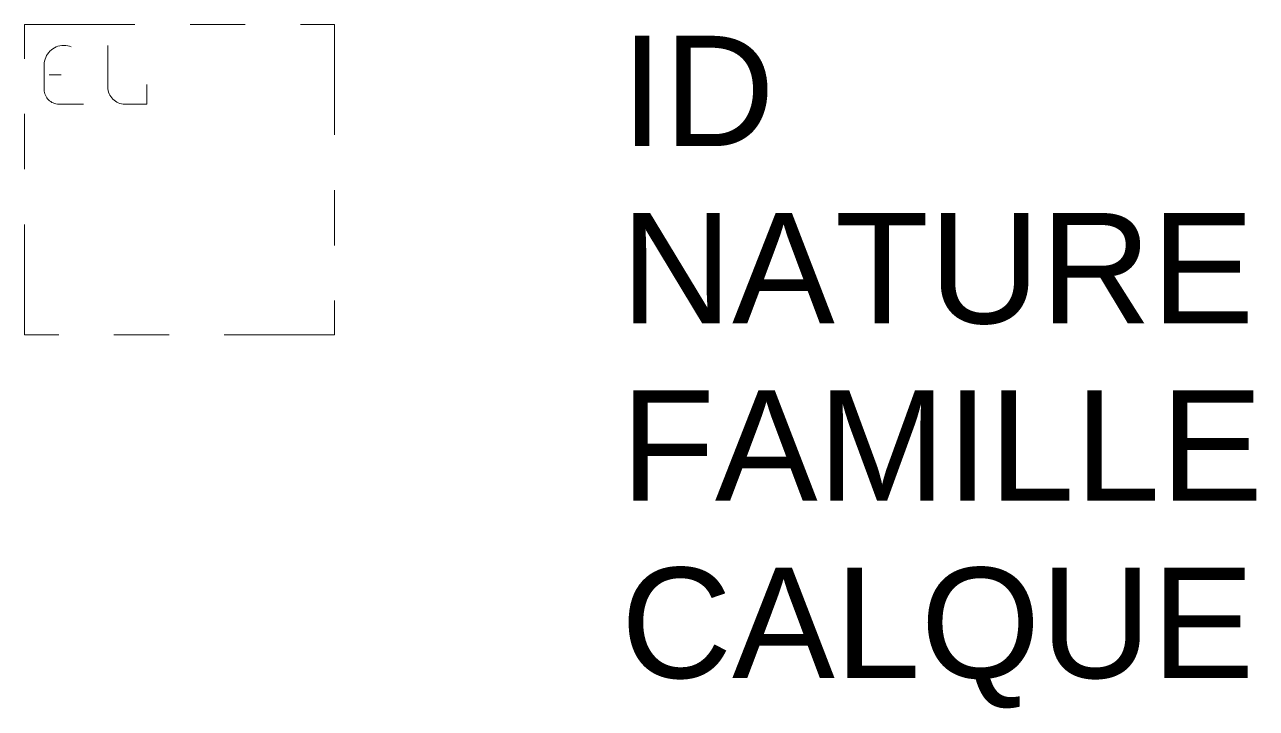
# Model space of a CAD drawing. Header units: metres. Extents: x 0 to 2.23, y -0.68 to 0.56.
import ezdxf

# ---------------------------------------------------------------- set-up
doc = ezdxf.new("R2010")
doc.units = ezdxf.units.M
doc.linetypes.add('Socle_Axe', pattern=[0.35, 0.2, -0.05, 0.05, -0.05])
doc.linetypes.add('Socle_Continu', pattern=[2.5, 2.5, 0])
doc.layers.add('EAUUS_SCT', color=7, linetype='Socle_Continu', lineweight=13, true_color=0x7f3f00)
doc.styles.get("Standard").update_dxf_attribs({"font": 'arial.ttf'})

msp = doc.modelspace()

# ---------------------------------------------------------------- linework, layer by layer
at = {"layer": 'EAUUS_SCT', "linetype": 'Socle_Axe'}
msp.add_lwpolyline([(0, 0.5619), (0.5619, 0.5619), (0.5619, 0), (0, 0)], close=True, dxfattribs=at)
at = {"layer": 'EAUUS_SCT', "linetype": 'Socle_Axe', "flags": 128}
for points in [[(0.1065, 0.4177), (0.0621, 0.4177, -0.405328), (0.0355, 0.4443), (0.0355, 0.4888, -0.999132), (0.1065, 0.4888), (0.1065, 0.471), (0.0444, 0.471)], [(0.1508, 0.5243), (0.1508, 0.4487, 0.410802), (0.1819, 0.4177), (0.2218, 0.4177), (0.2218, 0.5243)]]:
    msp.add_lwpolyline(points, format="xyb", dxfattribs=at)

# ---------------------------------------------------------------- texts
at = {"layer": 'EAUUS_SCT', "linetype": 'Socle_Axe', "flags": 9}
for tag, p, s in [('ID', (1.0809, 0.3418), 'CP_0202'), ('NATURE', (1.0809, 0.0205), 'Citerneau carré'), ('FAMILLE', (1.0809, -0.3008), 'Eau usée'), ('CALQUE', (1.0809, -0.6221), 'EAUUS_SCT')]:
    msp.add_attdef(tag, p, s, height=0.2, dxfattribs=at)

doc.saveas('drawing.dxf')
